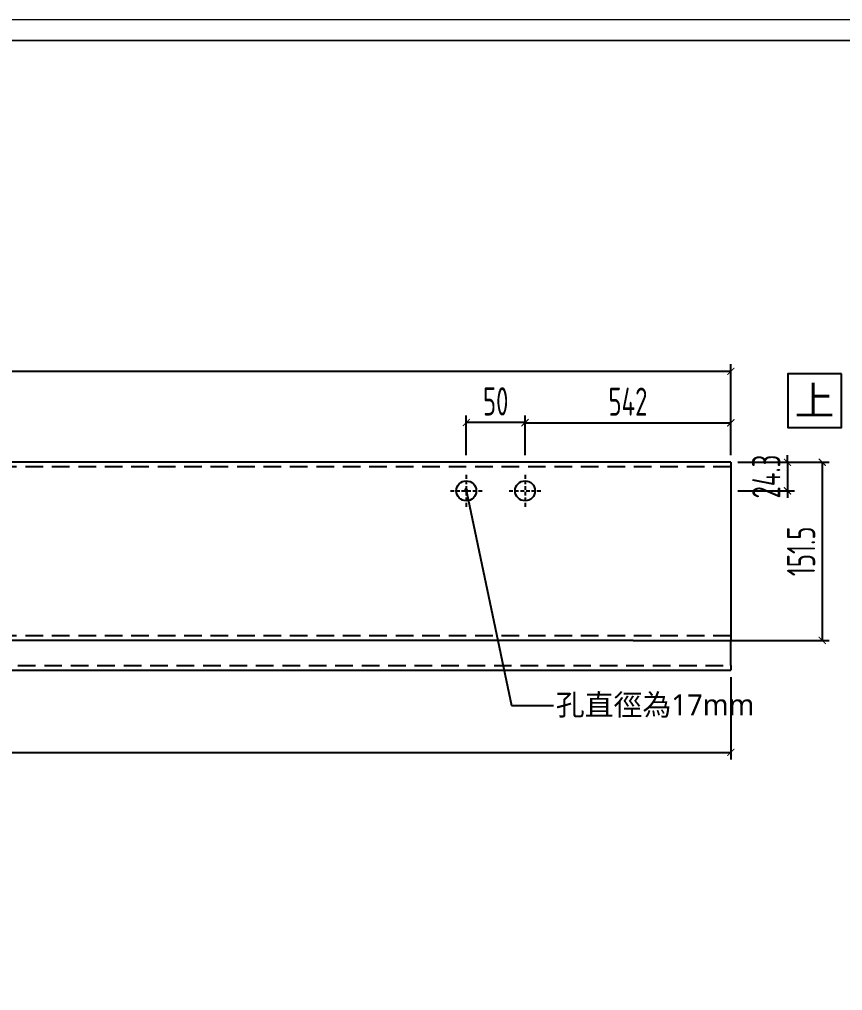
# Model space of a CAD drawing. Extents: x -3378 to 102197, y -3799 to 48702.
# Drawn here: x 15180 to 15880, y 6383 to 7209 of the extents above; entities that cross this region are included whole.
import ezdxf
from ezdxf import colors
from ezdxf.entities.mleader import LeaderData, LeaderLine
from ezdxf.enums import TextEntityAlignment as Align
from ezdxf.math import Vec2, Vec3

# ---------------------------------------------------------------- set-up
doc = ezdxf.new("R2010")
doc.units = 0
doc.set_wipeout_variables(frame=1)
doc.linetypes.add('ASC-Facade Detail W1 & W2$0$HIDDEN2', pattern=[4.762499999999999, 3.175, -1.5875])
doc.linetypes.add('HIDDEN', pattern=[0.375, 0.25, -0.125])
for name, color, linetype in [('DIM', 173, 'Continuous'), ('GM_ANNO_LABL', 4, 'Continuous'), ('GM_ANNO_TEXT', 7, 'Continuous'), ('金屬面材 METAL PANEL', 2, 'Continuous'), ('镀锌钢板', 3, 'Continuous'), ('隱藏線 HIDDEN', 8, 'HIDDEN')]:
    doc.layers.add(name, color=color, linetype=linetype)
doc.layers.add('GM_CNST', color=171, linetype='Continuous', lineweight=5, plot=False)
doc.styles.add('CHINESE', font='ros1.shx', dxfattribs={"width": 0.75, "bigfont": 'hztxt.shx'})
doc.styles.add('GM', font='')
doc.styles.get('GM').set_extended_font_data('Microsoft JhengHei')
doc.dimstyles.new('F-06', dxfattribs={"dimscale": 6, "dimtxt": 4, "dimasz": 1, "dimexe": 1, "dimexo": 1, "dimgap": 1, "dimtad": 1, "dimdec": 1, "dimzin": 12, "dimdsep": 46, "dimtxsty": 'CHINESE', "dimblk": 'ARCHTICK', "dimcen": 0, "dimclrd": 4, "dimclre": 4, "dimclrt": 1, "dimadec": 0, "dimazin": 3, "dimtfac": 1, "dimtdec": 1, "dimtix": 1, "dimtmove": 2, "dimatfit": 3, "dimfxl": 1, "dimtolj": 1, "dimtzin": 0, "dimarcsym": 0})

# ---------------------------------------------------------------- blocks, each defined once
blk = doc.blocks.new('_ArchTick')
at = {"color": 0, "linetype": 'ByBlock', "const_width": 0.15}
blk.add_lwpolyline([(-0.5, -0.5), (0.5, 0.5)], dxfattribs=at)
blk = doc.blocks.new('*D995')
at = {"layer": 'Defpoints', "color": 0, "ltscale": 10, "transparency": 16777216}
for p in [(14053.65385522612, 6655.943668157357), (15785.09601322236, 6655.943668157357), (15785.09601322236, 6585.959393667979)]:
    blk.add_point(p, dxfattribs=at)
at = {"layer": 'DIM', "color": 4, "lineweight": -2, "ltscale": 10, "transparency": 16777216}
for p, q in [((14053.65385522612, 6649.943668157357), (14053.65385522612, 6579.959393667979)), ((15785.09601322236, 6649.943668157357), (15785.09601322236, 6579.959393667979)), ((14053.65385522612, 6585.959393667979), (15785.09601322236, 6585.959393667979))]:
    blk.add_line(p, q, dxfattribs=at)
at = {"layer": 'DIM', "color": 4, "lineweight": -2, "ltscale": 10, "transparency": 16777216, "xscale": 6, "yscale": 6, "zscale": 6, "rotation": 180}
blk.add_blockref('_ArchTick', (14053.65385522612, 6585.959393667979), dxfattribs=at)
at = {"layer": 'DIM', "color": 4, "lineweight": -2, "ltscale": 10, "transparency": 16777216, "xscale": 6, "yscale": 6, "zscale": 6}
blk.add_blockref('_ArchTick', (15785.09601322236, 6585.959393667979), dxfattribs=at)
at = {"layer": 'DIM', "color": 1, "ltscale": 10, "transparency": 16777216, "insert": (14919.37493422424, 6603.959393667979), "char_height": 24, "attachment_point": 5, "style": 'CHINESE'}
blk.add_mtext('\\A1;4275', dxfattribs=at)
blk = doc.blocks.new('*D996')
at = {"layer": 'Defpoints', "color": 0, "ltscale": 10, "transparency": 16777216}
for p in [(14053.65385522609, 6909.950222214136), (14053.65385522609, 6832.619404492289), (15785.09601322014, 6832.619404492522, -3.737175178560211e-06)]:
    blk.add_point(p, dxfattribs=at)
at = {"layer": 'DIM', "color": 4, "lineweight": -2, "ltscale": 10, "transparency": 16777216}
for p, q in [((14053.65385522609, 6838.619404492289), (14053.65385522609, 6915.950222214136)), ((15785.09601322014, 6838.619404492522), (15785.09601322014, 6915.950222214136)), ((15785.09601322014, 6909.950222214136), (14053.65385522609, 6909.950222214136))]:
    blk.add_line(p, q, dxfattribs=at)
at = {"layer": 'DIM', "color": 4, "lineweight": -2, "ltscale": 10, "transparency": 16777216, "xscale": 6, "yscale": 6, "zscale": 6, "rotation": 180}
blk.add_blockref('_ArchTick', (14053.65385522609, 6909.950222214136), dxfattribs=at)
at = {"layer": 'DIM', "color": 4, "lineweight": -2, "ltscale": 10, "transparency": 16777216, "xscale": 6, "yscale": 6, "zscale": 6}
blk.add_blockref('_ArchTick', (15785.09601322014, 6909.950222214136), dxfattribs=at)
at = {"layer": 'DIM', "color": 1, "ltscale": 10, "transparency": 16777216, "insert": (14919.37493422312, 6927.950222214136), "char_height": 24, "attachment_point": 5, "style": 'CHINESE'}
blk.add_mtext('\\A1;4275', dxfattribs=at)
blk = doc.blocks.new('*D997')
at = {"layer": 'Defpoints', "color": 0, "ltscale": 10, "transparency": 16777216}
for p in [(15785.09601322015, 6832.619404492292, 2.198831653995209e-05), (15702.09601322015, 6681.119357541353, -3.737175178557609e-06), (15862.87471971268, 6681.119357541353)]:
    blk.add_point(p, dxfattribs=at)
at = {"layer": 'DIM', "color": 4, "lineweight": -2, "ltscale": 10, "transparency": 16777216}
for p, q in [((15791.09601322015, 6832.619404492292), (15868.87471971268, 6832.619404492292)), ((15862.87471971268, 6832.619404492292), (15862.87471971268, 6681.119357541353)), ((15708.09601322015, 6681.119357541353), (15868.87471971268, 6681.119357541353))]:
    blk.add_line(p, q, dxfattribs=at)
at = {"layer": 'DIM', "color": 4, "lineweight": -2, "ltscale": 10, "transparency": 16777216, "xscale": 6, "yscale": 6, "zscale": 6}
for p, rotation in [((15862.87471971268, 6832.619404492292), 90), ((15862.87471971268, 6681.119357541353), 270)]:
    blk.add_blockref('_ArchTick', p, dxfattribs=dict(at, rotation=rotation))
at = {"layer": 'DIM', "color": 1, "ltscale": 10, "transparency": 16777216, "insert": (15844.87471971268, 6756.869381016816), "char_height": 24, "attachment_point": 5, "rotation": 90, "style": 'CHINESE'}
blk.add_mtext('\\A1;151.5', dxfattribs=at)
blk = doc.blocks.new('A$C1729d957')
at = {"color": 1, "linetype": 'ASC-Facade Detail W1 & W2$0$HIDDEN2'}
for p, q in [((0, 13.5), (0, -13.5)), ((-13.5, 0), (13.5, 0))]:
    blk.add_line(p, q, dxfattribs=at)
at = {"color": 1}
blk.add_circle((0, 0), 8.500000000000002, dxfattribs=at)
blk = doc.blocks.new('*D1063')
at = {"layer": 'Defpoints', "color": 0, "ltscale": 10, "transparency": 16777216}
for p in [(15785.09601322015, 6832.619404492526, -3.737175178560211e-06), (15785.09601322015, 6808.321762728785), (15833.28205066862, 6808.321762728785)]:
    blk.add_point(p, dxfattribs=at)
at = {"layer": 'DIM', "color": 4, "lineweight": -2, "ltscale": 10, "transparency": 16777216}
for p, q in [((15833.28205066862, 6832.619404492526), (15833.28205066862, 6838.619404492526)), ((15791.09601322015, 6832.619404492526), (15839.28205066862, 6832.619404492526)), ((15833.28205066862, 6832.619404492526), (15833.28205066862, 6808.321762728785)), ((15791.09601322015, 6808.321762728785), (15839.28205066862, 6808.321762728785)), ((15833.28205066862, 6808.321762728785), (15833.28205066862, 6802.321762728785))]:
    blk.add_line(p, q, dxfattribs=at)
at = {"layer": 'DIM', "color": 4, "lineweight": -2, "ltscale": 10, "transparency": 16777216, "xscale": 6, "yscale": 6, "zscale": 6}
for p, rotation in [((15833.28205066862, 6832.619404492526), 270), ((15833.28205066862, 6808.321762728785), 90)]:
    blk.add_blockref('_ArchTick', p, dxfattribs=dict(at, rotation=rotation))
at = {"layer": 'DIM', "color": 1, "ltscale": 10, "transparency": 16777216, "insert": (15815.28205066862, 6820.470583610649), "char_height": 24, "attachment_point": 5, "rotation": 90, "style": 'CHINESE'}
blk.add_mtext('\\A1;24.3', dxfattribs=at)
blk = doc.blocks.new('*D1073')
at = {"layer": 'Defpoints', "color": 0, "ltscale": 10, "transparency": 16777216}
for p in [(15560.09631641454, 6866.387501638237), (15560.09631641454, 6832.619404492289, 4.222818477824532e-06), (15610.09631641468, 6832.619404492289, 4.114897599228222e-06)]:
    blk.add_point(p, dxfattribs=at)
at = {"layer": 'DIM', "color": 4, "lineweight": -2, "ltscale": 10, "transparency": 16777216}
for p, q in [((15560.09631641454, 6838.619404492289), (15560.09631641454, 6872.387501638237)), ((15610.09631641468, 6838.619404492289), (15610.09631641468, 6872.387501638237)), ((15610.09631641468, 6866.387501638237), (15560.09631641454, 6866.387501638237))]:
    blk.add_line(p, q, dxfattribs=at)
at = {"layer": 'DIM', "color": 4, "lineweight": -2, "ltscale": 10, "transparency": 16777216, "xscale": 6, "yscale": 6, "zscale": 6, "rotation": 180}
blk.add_blockref('_ArchTick', (15560.09631641454, 6866.387501638237), dxfattribs=at)
at = {"layer": 'DIM', "color": 4, "lineweight": -2, "ltscale": 10, "transparency": 16777216, "xscale": 6, "yscale": 6, "zscale": 6}
blk.add_blockref('_ArchTick', (15610.09631641468, 6866.387501638237), dxfattribs=at)
at = {"layer": 'DIM', "color": 1, "ltscale": 10, "transparency": 16777216, "insert": (15585.09631641461, 6884.387501638237), "char_height": 24, "attachment_point": 5, "style": 'CHINESE'}
blk.add_mtext('\\A1;50', dxfattribs=at)
blk = doc.blocks.new('*D1074')
at = {"layer": 'Defpoints', "color": 0, "ltscale": 10, "transparency": 16777216}
for p in [(15785.09601322014, 6866.169556464045), (15610.09631641468, 6835.003579957498, 2.264453268924038e-05), (15785.09601322014, 6832.619404492289, 2.638170786780451e-05)]:
    blk.add_point(p, dxfattribs=at)
at = {"layer": 'DIM', "color": 4, "lineweight": -2, "ltscale": 10, "transparency": 16777216}
for p, q in [((15610.09631641468, 6841.003579957498), (15610.09631641468, 6872.169556464045)), ((15785.09601322014, 6838.619404492289), (15785.09601322014, 6872.169556464045)), ((15610.09631641468, 6866.169556464045), (15785.09601322014, 6866.169556464045))]:
    blk.add_line(p, q, dxfattribs=at)
at = {"layer": 'DIM', "color": 4, "lineweight": -2, "ltscale": 10, "transparency": 16777216, "xscale": 6, "yscale": 6, "zscale": 6, "rotation": 180}
blk.add_blockref('_ArchTick', (15610.09631641468, 6866.169556464045), dxfattribs=at)
at = {"layer": 'DIM', "color": 4, "lineweight": -2, "ltscale": 10, "transparency": 16777216, "xscale": 6, "yscale": 6, "zscale": 6}
blk.add_blockref('_ArchTick', (15785.09601322014, 6866.169556464045), dxfattribs=at)
at = {"layer": 'DIM', "color": 1, "ltscale": 10, "transparency": 16777216, "insert": (15697.59616481741, 6884.169556464045), "char_height": 24, "attachment_point": 5, "style": 'CHINESE'}
blk.add_mtext('\\A1;542', dxfattribs=at)
blk = doc.blocks.new('_Dot')
at = {"color": 0, "linetype": 'ByBlock', "lineweight": -2}
blk.add_line((-0.5, 0), (-1, 0), dxfattribs=at)
at = {"color": 0, "linetype": 'ByBlock', "const_width": 0.5}
blk.add_lwpolyline([(-0.25, 0, 1), (0.25, 0, 1)], format="xyb", close=True, dxfattribs=at)
blk = doc.blocks.new('TK')
at = {"lineweight": 0}
blk.add_3dface([(3.000000000000114, 4.999999999992838), (415, 4.999999999992838), (415, 293.999999999993), (3.000000000000114, 293.999999999993)], dxfattribs=at)
at = {"layer": 'GM_CNST'}
blk.add_lwpolyline([(3.000000000000114, 293.999999999993), (415, 293.999999999993), (415, 30.55267623773409), (3.000000000000114, 30.55267623773409)], close=True, dxfattribs=at)
at = {"layer": 'GM_CNST', "linetype": 'Continuous', "lineweight": 0}
blk.add_3dface([(420, -7.16227077646181e-12), (1.13686837721616e-13, -7.16227077646181e-12), (1.13686837721616e-13, 296.999999999993), (420, 296.999999999993)], dxfattribs=at)
at = {"layer": 'GM_ANNO_TEXT', "style": 'GM'}
for tag, height, p in [('業主', 2.555267623773898, (283.4335366898506, 26.37083240968798)), ('圖名', 2.555267623773897, (283.4757817988666, 9.138447862955331))]:
    blk.add_attdef(tag, text='', height=height, dxfattribs=at).set_placement(p, align=Align.MIDDLE_LEFT)
for tag, height, p in [('繪圖者', 2.555267623773898, (109.2962297695686, 23.04775065600563)), ('比例尺', 2.555267623773897, (166.7122553317968, 23.04320999066124)), ('設計者', 2.555267623773898, (109.2962297695686, 9.56077626247145)), ('單位', 2.555267623773898, (138.4909817655589, 9.623054695839642)), ('日期', 2.555267623773897, (166.6151640072021, 9.446327627047253))]:
    blk.add_attdef(tag, text='', height=height, dxfattribs=at).set_placement(p, align=Align.CENTER)
for p in [(389.4536763459182, 19.368876838853), (389.4536763459182, 13.69050434240501), (359.7766075519248, 12.56057818498823), (389.4536763459182, 8.012131843454085)]:
    blk.add_attdef('加工編號', text='', height=2.555267623773897, dxfattribs=at).set_placement(p, align=Align.MIDDLE)
blk = doc.blocks.new('*U1277')
blk.add_wipeout([(-1.599643739945364, 1.5999999999998837), (1.599643739945364, 1.5999999999998837), (1.599643739945364, -1.599999999999913), (-1.599643739945364, -1.599999999999913)])
blk.add_lwpolyline([(-1.599643739945364, 1.599999999999884), (1.599643739945364, 1.599999999999884), (1.599643739945364, -1.599999999999913), (-1.599643739945364, -1.599999999999913)], close=True)
at = {"layer": 'GM_ANNO_TEXT', "ltscale": 0.3, "style": 'GM', "flags": 8}
blk.add_attdef('01', text='', height=1.725, dxfattribs=at).set_placement((2.220446049250313e-16, -2.509104035652854e-14), align=Align.MIDDLE_CENTER)

msp = doc.modelspace()

# ---------------------------------------------------------------- linework, layer by layer
at = {"layer": '金屬面材 METAL PANEL'}
msp.add_line((15745.09601322014, 6681.119357541349), (15785.0960132223, 6681.119357541349), dxfattribs=at)
at = {"layer": '镀锌钢板', "color": 3, "linetype": 'Continuous'}
for p, q in [((15785.09601322014, 6832.61940449235), (14053.65385522624, 6832.619404492289)), ((15785.09601322014, 6832.619404492289, 2.198831653995209e-05), (15785.09601322014, 6681.119357541349, 2.198831653995209e-05)), ((15702.09601322014, 6681.119357541349), (14053.65385522609, 6681.119357541349)), ((15702.09601322014, 6681.119357541349), (15785.0960132223, 6681.119357541349)), ((15785.09601322233, 6659.943668157357), (15785.09601322233, 6681.119357541349)), ((15785.09601322233, 6659.943668157357), (15785.09601322233, 6655.943668157357)), ((14053.65385522609, 6655.943668157357), (15785.09601322236, 6655.943668157357))]:
    msp.add_line(p, q, dxfattribs=at)
at = {"layer": '隱藏線 HIDDEN', "ltscale": 60}
for p, q in [((15785.09601322014, 6828.619404492289), (14053.65385522624, 6828.619404492289)), ((15785.09601322014, 6685.11935754141), (14053.65385522609, 6685.119357541349)), ((14053.65385522606, 6659.943668157357), (15785.09601322233, 6659.943668157357))]:
    msp.add_line(p, q, dxfattribs=at)

# ---------------------------------------------------------------- block references
at = {"xscale": 6, "yscale": 6, "zscale": 6}
msp.add_blockref('TK', (13918.79292812373, 5427.216796987704), dxfattribs=at)
for p in [(15560.09267450582, 6808.321762728721, 3.737175178564137e-06), (15610.09267450606, 6808.32176272878, 3.737175178564137e-06)]:
    msp.add_blockref('A$C1729d957', p)

# ---------------------------------------------------------------- dimensions: what is measured, and where the dimension line sits
at = {"layer": 'DIM', "ltscale": 10}
for base, p1, p2, text, picture, middle in [((14053.65385522609, 6909.950222214136), (15785.09601322014, 6832.619404492522, -3.737175178560211e-06), (14053.65385522609, 6832.619404492289), '4275', '*D996', (14919.37493422312, 6927.950222214136)), ((15785.09601322014, 6866.169556464045, -3.693436470726691e-06), (15610.09631641468, 6835.003579957498, 1.895109621851368e-05), (15785.09601322014, 6832.619404492289, 2.268827139707782e-05), '542', '*D1074', (15697.59616481741, 6884.169556464045, -3.693436470726691e-06)), ((15785.09601322236, 6585.959393667979), (14053.65385522612, 6655.943668157357), (15785.09601322236, 6655.943668157357), '4275', '*D995', (14919.37493422424, 6603.959393667979))]:
    dim = msp.add_linear_dim(base=base, p1=p1, p2=p2, text=text, dimstyle='F-06', dxfattribs=at)
    dim.commit()
    dim.dimension.update_dxf_attribs({"geometry": picture, "text_midpoint": middle})
dim = msp.add_linear_dim(base=(15560.09631641454, 6866.387501638237, 1.895109621851368e-05), p1=(15610.09631641468, 6832.619404492289, 2.306599381774191e-05), p2=(15560.09631641454, 6832.619404492289, 2.317391469633822e-05), dimstyle='F-06', dxfattribs=at)
dim.commit()
dim.dimension.update_dxf_attribs({"geometry": '*D1073', "text_midpoint": (15585.09631641461, 6884.387501638237, 1.895109621851368e-05)})
for base, p1, p2, picture, middle in [((15833.28205066862, 6808.321762728785), (15785.09601322014, 6832.619404492522, -3.737175178560211e-06), (15785.09601322014, 6808.321762728781), '*D1063', (15815.28205066862, 6820.470583610649)), ((15862.87471971268, 6681.119357541353), (15785.09601322014, 6832.619404492289, 2.198831653995209e-05), (15702.09601322014, 6681.119357541349, -3.737175178557609e-06), '*D997', (15844.87471971268, 6756.869381016816))]:
    dim = msp.add_linear_dim(base=base, p1=p1, p2=p2, angle=90, dimstyle='F-06', dxfattribs=at)
    dim.commit()
    dim.dimension.update_dxf_attribs({"geometry": picture, "text_midpoint": middle})

# ---------------------------------------------------------------- leaders
at = {"layer": 'GM_ANNO_LABL'}
ml = msp.add_multileader_mtext('Standard', dxfattribs=at)
ml.set_content('{\\fMicrosoft JhengHei|b0|i0|c136|p34;孔直徑為17mm}', color=256, style='GM')
ml.set_leader_properties()
ml.set_arrow_properties(name='DOT')
ml.build(insert=Vec2(0, 0))
ml.multileader.update_dxf_attribs({"arrow_head_size": 3})
ctx = ml.context
ctx.base_point, ctx.char_height, ctx.arrow_head_size, ctx.plane_origin = Vec3(15634.24352569129, 6625.756725328296, 3.869323240059078e-06), 18, 3, Vec3(15631.11524476542, 6740.616416118442, 3.869323240059078e-06)
notes = []
notes.append((ctx, [(0, (1, 1, 0), (15598.66725872087, 6625.756725328296, 3.869323240059078e-06), (1, 0), 35.57626697041223, [(0, [(15559.91717877565, 6809.396835780979, 3.869323240059078e-06)], 0, [])])]))
ctx.mtext.insert, ctx.mtext.flow_direction = Vec3(15636.24352569129, 6635.413277942886, 3.869323240059078e-06), 5
for ctx, leaders in notes:
    for number, flags, end, landing, length, lines in leaders:
        leader = LeaderData()
        leader.index, (leader.has_last_leader_line, leader.has_dogleg_vector, leader.attachment_direction) = number, flags
        leader.last_leader_point, leader.dogleg_vector, leader.dogleg_length = Vec3(end), Vec3(landing), length
        for number, points, colour, breaks in lines:
            line = LeaderLine()
            line.index, line.vertices, line.color, line.breaks = number, Vec3.list(points), colors.encode_raw_color(colour), breaks
            leader.lines.append(line)
        ctx.leaders.append(leader)

# ---------------------------------------------------------------- next in the draw order: block references
at = {"layer": 'GM_ANNO_LABL', "ltscale": 0.3}
ref = msp.add_blockref('*U1277', (15856.49570074225, 6884.973364128823, -3.737175178560211e-06), dxfattribs=dict(at, xscale=-14.28571431275816, yscale=14.28571431275816, zscale=14.28571431275816))
ref.add_attrib('01', '上', dxfattribs={"layer": 'GM_ANNO_TEXT', "ltscale": 0.3, "height": 24.64285718950782, "style": 'GM', "flags": 8}).set_placement((15856.24115864087, 6884.973364128823, -3.737175178560211e-06), align=Align.MIDDLE_CENTER)

doc.saveas('drawing.dxf')
